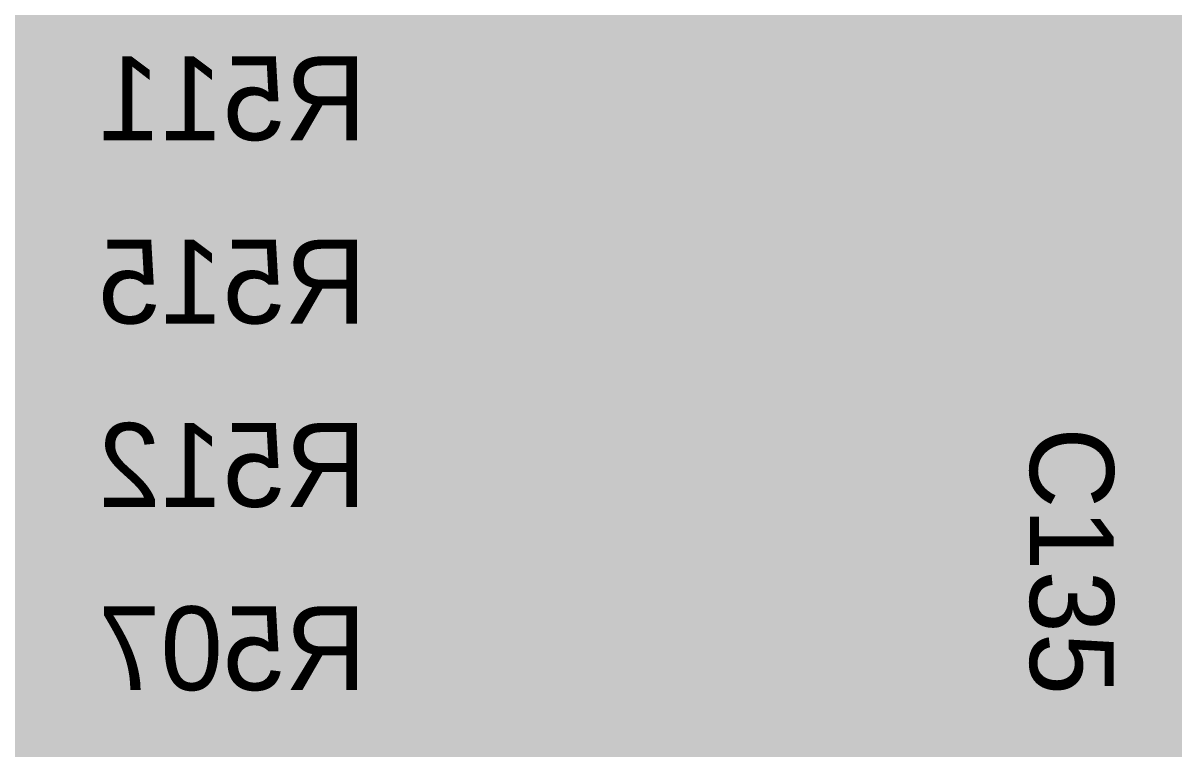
# Model space of a CAD drawing. Extents: x -28 to 199, y -61 to 255.
# Drawn here: x 79.37 to 90.36, y 154.28 to 161.21 of the extents above; entities that cross this region are included whole.
import ezdxf
from ezdxf.enums import TextEntityAlignment as Align

# ---------------------------------------------------------------- set-up
doc = ezdxf.new("R2010")
doc.units = 0
doc.header["$MEASUREMENT"] = 0
for name, color, linetype in [('ASSEMBLY_PART_NUMBERS_BTM', 191, 'CONTINUOUS'), ('ASSEMBLY_PART_NUMBERS_TOP', 102, 'CONTINUOUS'), ('DRILL_DRAWING', 21, 'CONTINUOUS'), ('GENERATED_SILKSCREEN_BTM', 255, 'CONTINUOUS'), ('GENERATED_SILKSCREEN_TOP', 140, 'CONTINUOUS'), ('PLANE_DATA_LAYER_TOP', 150, 'CONTINUOUS'), ('PLANE_SHAPES_LAYER_2', 230, 'CONTINUOUS'), ('PLANE_SHAPES_LAYER_3', 81, 'CONTINUOUS'), ('PLANE_SHAPES_LAYER_TOP', 150, 'CONTINUOUS'), ('SILKSCREEN_REF_DES_BTM', 211, 'CONTINUOUS'), ('SILKSCREEN_REF_DES_TOP', 150, 'CONTINUOUS'), ('TRACES_LAYER_BOTTOM', 10, 'CONTINUOUS'), ('TRACES_LAYER_TOP', 150, 'CONTINUOUS')]:
    doc.layers.add(name, color=color, linetype=linetype)
doc.styles.add('VERIBEST_GERBER_0', font='txt')

msp = doc.modelspace()

# ---------------------------------------------------------------- hatches: boundary and pattern name
at = {"layer": 'PLANE_DATA_LAYER_TOP'}
h = msp.add_hatch(color=256, dxfattribs=at)
h.paths.add_polyline_path([(124.75, 168.14671, -0.56568969), (124.63804, 168.07942, 0.12272099), (124.40342, 168.13789), (120.3541, 168.13789, -0.89266867), (120.33698, 168.28834, 8.78869097), (119.66302, 168.28834, -0.89266867), (119.6459, 168.13789), (115.6041, 168.13789, -0.89266867), (115.58698, 168.28834, 8.78869097), (114.91302, 168.28834, -0.89266867), (114.8959, 168.13789), (111.03552, 168.13789, 0.19891222), (110.68196, 167.99144), (103.46284, 160.77232, -0.19891337), (103.40896, 160.75), (101.90854, 160.75, -0.19891478), (101.85466, 160.77232), (101.26942, 161.35755, 0.19891222), (100.91587, 161.504), (100.08413, 161.504, 0.19891222), (99.73058, 161.35755), (99.14534, 160.77232, -0.19891478), (99.09146, 160.75), (94.95, 160.75, 0.19891222), (94.59645, 160.60355), (94.51521, 160.52232, -0.19891337), (94.46133, 160.5), (86.50001, 160.5, 0.41421356), (86.5, 160.49999), (86.5, 154.09124, -0.19890996), (86.47768, 154.03736), (84.43346, 151.99314, -0.19891337), (84.37958, 151.97083), (78.48573, 151.97083, 0.19891222), (78.13218, 151.82438), (71.08012, 144.77232, -0.19891337), (71.02624, 144.75), (54.67617, 144.75, -0.7996942), (54.64348, 144.89503, 0.28956578), (55.5, 146.25, 1), (52.5, 146.25, 0.28956578), (53.35652, 144.89503, -0.7996942), (53.32383, 144.75), (48.67617, 144.75, -0.7996942), (48.64348, 144.89503, 0.28956578), (49.5, 146.25, 1), (46.5, 146.25, 0.28956578), (47.35652, 144.89503, -0.7996942), (47.32383, 144.75), (44.8262, 144.75, -0.41421356), (44.75, 144.8262), (44.75, 147.9238, -0.41421356), (44.8262, 148), (53.74999, 148, 0.41421356), (53.75, 148.00001), (53.75, 149.9238, -0.41421356), (53.8262, 150), (61.18793, 150, -0.41421356), (61.26413, 149.9238), (61.26413, 149.9238, -0.04056723), (61.26313, 149.91149, 1.17694775), (63.23687, 149.91149, -0.04056723), (63.23587, 149.9238), (63.23587, 149.9238, -0.41421356), (63.31207, 150), (72.99999, 150, 0.41421356), (73, 150.00001), (73, 154.15028, -0.19890996), (73.02232, 154.20416), (75.85595, 157.0378, 0.19891222), (76.0024, 157.39135), (76.0024, 161.4122, -0.19890996), (76.02472, 161.46608), (76.33121, 161.77257, -0.52288162), (76.45438, 161.75039, 0.50646569), (77.40168, 161.55429, -0.73545449), (77.52684, 161.48015, 0.05812225), (77.5, 161.25), (77.5, 161.25, 0.08891433), (77.56226, 160.90267, -0.08891291), (77.567, 160.8762, -0.41421356), (77.4908, 160.8), (77.35389, 160.8, -0.13857401), (77.31401, 160.81127, 1.7877343), (77.31401, 159.78873, -0.13857401), (77.35389, 159.8), (77.84059, 159.8, -0.10953395), (77.87279, 159.79286, 0.10953284), (78.08413, 159.746), (79.76663, 159.746, 0.19891222), (80.12019, 159.89245), (90.80542, 170.57768, -0.19891337), (90.8593, 170.6), (95.04611, 170.6, -0.13857401), (95.08599, 170.58873, 0.73304928), (95.95059, 171.33844, -0.10252422), (95.94431, 171.36872), (95.94431, 171.36872, -0.41421356), (96.02051, 171.44492), (122.4494, 171.44492, -0.19891337), (122.50329, 171.4226), (124.72768, 169.19821, -0.19890996), (124.75, 169.14432)], flags=0)
h.paths.add_polyline_path([(77.59973, 156.31467, 0.79681459), (79.5, 156.75), (79.5, 156.75, 0.8244223), (77.57274, 157.12441, -0.55406134), (77.4455, 157.1019, 2.73665367), (77.47128, 156.32865, -0.55406502)], flags=0)
h.paths.add_polyline_path([(105.16445, 164.71788, 0.41421356), (105.41445, 164.96788), (105.41445, 168.37221, 0.41421356), (105.16445, 168.62221), (91.03867, 168.62221, 0.41421356), (90.78867, 168.37221), (90.78867, 164.96788, 0.41421356), (91.03867, 164.71788)], flags=0)
at = {"layer": 'PLANE_SHAPES_LAYER_2'}
h = msp.add_hatch(color=256, dxfattribs=at)
h.paths.add_polyline_path([(169.5, 129.25), (149.5, 129.25), (142.25, 122), (142.25, 90.5), (147.5, 90.5), (147.5, 80), (154, 80), (154, 69.25), (131.75, 69.25), (131.75, 73.25), (121.25, 73.25), (121.25, 81), (110.5, 81), (110.5, 125.75), (106.5, 125.75), (106.5, 128.75), (93.5, 128.75), (93.5, 120.25), (91.75, 120.25), (91.75, 121.5), (80, 121.5), (80, 118.25), (73.25, 118.25), (73.25, 124.5), (67.5, 124.5), (67.5, 128), (57.75, 128), (57.75, 120.25), (55.25, 120.25), (55.25, 121.5), (47.5, 121.5), (47.5, 119), (35, 119), (35, 134.75), (32.75, 134.75), (32.75, 159.75), (29.25, 159.75), (29.25, 175.25), (22.5, 175.25), (22.5, 195.25), (17.25, 195.25), (17.25, 198), (22.5, 198), (22.5, 216.5), (40.25, 216.5), (40.25, 235.5), (54.5, 235.5), (54.5, 254), (87.25, 254), (87.25, 236.25), (86.25, 236.25), (86.25, 228.75), (81, 228.75), (81, 218.75), (95.25, 218.75), (95.25, 194.5), (87, 194.5), (87, 172), (131.1, 172), (131.1, 208.75), (115.5, 208.75), (115.5, 213.75), (106.75, 213.75), (106.75, 218.75), (110.25, 222.25), (110.25, 226.25), (142.5, 226.25), (142.5, 221.5), (160.5, 221.5), (160.5, 240.75), (169.5, 240.75)])
h.paths.add_polyline_path([(35.5, 149.5), (41.75, 149.5), (41.75, 152), (39.25, 152), (39.25, 154), (37.75, 154), (37.75, 152), (35.5, 152)], flags=16)
h.paths.add_polyline_path([(37.5, 125.75), (37.5, 128.75), (42.75, 128.75), (42.75, 125.75)], flags=16)
h.paths.add_polyline_path([(52, 127.75), (52, 130.75), (54.25, 130.75), (54.25, 127.75)], flags=16)
h.paths.add_polyline_path([(50.75, 219.5), (50.75, 226.5), (71.75, 226.5), (71.75, 219.5)], flags=16)
h.paths.add_polyline_path([(66.5, 150.75), (66.5, 177.5), (72.25, 177.5), (72.25, 150.75)], flags=16)
h.paths.add_polyline_path([(47.25, 185.25), (73, 185.25), (73, 188.25), (70.25, 188.25), (70.25, 191), (47.25, 191)], flags=16)
h.paths.add_polyline_path([(84.5, 208), (84.5, 212.75), (85, 212.75), (85, 208)], flags=16)
h.paths.add_polyline_path([(61.5, 137.25), (87.75, 137.25), (87.75, 140.5), (84.75, 140.5), (84.75, 143), (61.5, 143)], flags=16)
h.paths.add_polyline_path([(88.75, 127), (88.75, 130), (91, 130), (91, 127)], flags=16)
h.paths.add_polyline_path([(85.5, 130.25), (85.5, 132.5), (91, 132.5), (91, 130.25)], flags=16)
h.paths.add_polyline_path([(108.75, 142.25), (135.75, 142.25), (135.75, 145.75), (132.25, 145.75), (132.25, 149), (108.75, 149)], flags=16)
h.paths.add_polyline_path([(114.25, 126.75), (140.75, 126.75), (140.75, 129.75), (137.25, 129.75), (137.25, 133), (114.25, 133)], flags=16)
h.paths.add_polyline_path([(155.25, 180.25), (166.25, 180.25), (166.25, 186.25), (152.25, 186.25), (152.25, 183), (155.25, 183)], flags=16)
at = {"layer": 'PLANE_SHAPES_LAYER_3'}
h = msp.add_hatch(color=256, dxfattribs=at)
h.paths.add_polyline_path([(169.5, 129.25), (149.5, 129.25), (142.25, 122), (142.25, 90.5), (147.5, 90.5), (147.5, 80), (154, 80), (154, 69.25), (131.75, 69.25), (131.75, 73.25), (121.25, 73.25), (121.25, 81), (110.5, 81), (110.5, 125.75), (106.5, 125.75), (106.5, 128.75), (93.5, 128.75), (93.5, 120.25), (91.75, 120.25), (91.75, 121.5), (80, 121.5), (80, 118.25), (73.25, 118.25), (73.25, 124.5), (67.5, 124.5), (67.5, 127.75), (58.25, 127.75), (58.25, 130.25), (88.75, 130.25), (88.75, 127), (91, 127), (91, 132.5), (55, 132.5), (55, 131.25), (52, 131.25), (52, 127.75), (55, 127.75), (55, 127.25), (57.75, 127.25), (57.75, 120.25), (55.25, 120.25), (55.25, 121.5), (47.5, 121.5), (47.5, 119), (35, 119), (35, 134.75), (32.75, 134.75), (32.75, 159.75), (29.25, 159.75), (29.25, 175.25), (22.5, 175.25), (22.5, 195.25), (17.25, 195.25), (17.25, 198), (22.5, 198), (22.5, 216.5), (40.25, 216.5), (40.25, 235.5), (54.5, 235.5), (54.5, 254), (87.25, 254), (87.25, 236.25), (86.25, 236.25), (86.25, 228.75), (81, 228.75), (81, 218.75), (95.25, 218.75), (95.25, 194.5), (87, 194.5), (87, 172), (131.1, 172), (131.1, 208.75), (115.5, 208.75), (115.5, 213.75), (106.75, 213.75), (106.75, 218.75), (110.25, 222.25), (110.25, 226.25), (142.5, 226.25), (142.5, 221.5), (160.5, 221.5), (160.5, 240.75), (169.5, 240.75)])
h.paths.add_polyline_path([(35.5, 149.5), (41.75, 149.5), (41.75, 152), (39.25, 152), (39.25, 154), (37.75, 154), (37.75, 152), (35.5, 152)], flags=16)
h.paths.add_polyline_path([(37.5, 125.75), (37.5, 128.75), (42.75, 128.75), (42.75, 125.75)], flags=16)
h.paths.add_polyline_path([(50.75, 219.5), (50.75, 226.5), (71.75, 226.5), (71.75, 219.5)], flags=16)
h.paths.add_polyline_path([(66.5, 150.75), (66.5, 177.5), (72.25, 177.5), (72.25, 150.75)], flags=16)
h.paths.add_polyline_path([(47.25, 185.25), (73, 185.25), (73, 188.25), (70.25, 188.25), (70.25, 191), (47.25, 191)], flags=16)
h.paths.add_polyline_path([(84.5, 208), (84.5, 212.75), (85, 212.75), (85, 208)], flags=16)
h.paths.add_polyline_path([(61.5, 137.25), (87.75, 137.25), (87.75, 140.5), (84.75, 140.5), (84.75, 143), (61.5, 143)], flags=16)
h.paths.add_polyline_path([(108.75, 142.25), (135.75, 142.25), (135.75, 145.75), (132.25, 145.75), (132.25, 149), (108.75, 149)], flags=16)
h.paths.add_polyline_path([(114.25, 126.75), (140.75, 126.75), (140.75, 129.75), (137.25, 129.75), (137.25, 133), (114.25, 133)], flags=16)
h.paths.add_polyline_path([(155.25, 180.25), (166.25, 180.25), (166.25, 186.25), (152.25, 186.25), (152.25, 183), (155.25, 183)], flags=16)

# ---------------------------------------------------------------- linework, layer by layer
at = {"layer": 'GENERATED_SILKSCREEN_BTM', "const_width": 0.15}
for points in [[(80.1868, 160.1092), (80.1932, 160.1076), (80.1972, 160.1044), (80.1988, 160.0988), (80.1996, 160.0924), (80.1988, 160.0868), (80.1972, 160.0812), (80.1932, 160.0772), (80.1868, 160.0764), (79.8748, 160.0764), (79.8692, 160.0772), (79.8644, 160.0812), (79.862, 160.0868), (79.8612, 160.0924), (79.862, 160.0988), (79.8644, 160.1044), (79.8692, 160.1076), (79.8748, 160.1092), (80.0156, 160.1092), (80.0156, 160.8604), (80.0164, 160.866), (80.0188, 160.87), (80.0228, 160.8724), (80.0284, 160.8732), (80.0324, 160.874), (80.0364, 160.874), (80.0396, 160.8724), (80.0428, 160.8692), (80.1988, 160.65), (80.2004, 160.6468), (80.2012, 160.6444), (80.2012, 160.6388), (80.1988, 160.634), (80.1948, 160.63), (80.19, 160.6268), (80.1844, 160.6252), (80.1812, 160.6252), (80.1788, 160.626), (80.1748, 160.6308), (80.0468, 160.81), (80.0468, 160.1092), (80.1868, 160.1092)], [(80.9148, 160.1092), (80.9212, 160.1076), (80.9252, 160.1044), (80.9268, 160.0988), (80.9276, 160.0924), (80.9268, 160.0868), (80.9252, 160.0812), (80.9212, 160.0772), (80.9148, 160.0764), (80.6028, 160.0764), (80.5972, 160.0772), (80.5924, 160.0812), (80.59, 160.0868), (80.5892, 160.0924), (80.59, 160.0988), (80.5924, 160.1044), (80.5972, 160.1076), (80.6028, 160.1092), (80.7436, 160.1092), (80.7436, 160.8604), (80.7444, 160.866), (80.7468, 160.87), (80.7508, 160.8724), (80.7564, 160.8732), (80.7604, 160.874), (80.7644, 160.874), (80.7676, 160.8724), (80.7708, 160.8692), (80.9268, 160.65), (80.9284, 160.6468), (80.9292, 160.6444), (80.9292, 160.6388), (80.9268, 160.634), (80.9228, 160.63), (80.918, 160.6268), (80.9124, 160.6252), (80.9092, 160.6252), (80.9068, 160.626), (80.9028, 160.6308), (80.7748, 160.81), (80.7748, 160.1092), (80.9148, 160.1092)], [(81.6356, 160.6012), (81.6388, 160.6004), (81.6412, 160.5996), (81.6444, 160.598), (81.7532, 160.51), (81.7532, 160.8436), (81.2308, 160.8436), (81.2252, 160.8452), (81.2204, 160.8484), (81.218, 160.854), (81.2172, 160.8596), (81.218, 160.866), (81.2204, 160.8708), (81.2252, 160.8748), (81.2308, 160.8764), (81.7708, 160.8764), (81.7764, 160.8748), (81.7812, 160.8708), (81.7852, 160.866), (81.7868, 160.8604), (81.7868, 160.4756), (81.786, 160.47), (81.7836, 160.466), (81.7804, 160.4636), (81.7748, 160.462), (81.7716, 160.4604), (81.7676, 160.4596), (81.7636, 160.4604), (81.7604, 160.4628), (81.63, 160.5692), (81.3716, 160.5692), (81.2468, 160.4676), (81.2468, 160.21), (81.3716, 160.11), (81.63, 160.11), (81.7604, 160.2156), (81.766, 160.218), (81.7708, 160.218), (81.7764, 160.2148), (81.7804, 160.2108), (81.7836, 160.2052), (81.7852, 160.1996), (81.7844, 160.1964), (81.7836, 160.194), (81.782, 160.1916), (81.7796, 160.19), (81.6444, 160.0796), (81.642, 160.078), (81.6388, 160.078), (81.6356, 160.0764), (81.366, 160.0764), (81.3644, 160.0764), (81.3628, 160.0772), (81.362, 160.0772), (81.3604, 160.078), (81.3588, 160.078), (81.3556, 160.0796), (81.2204, 160.19), (81.218, 160.1924), (81.2172, 160.194), (81.2156, 160.1988), (81.2148, 160.202), (81.2148, 160.4756), (81.2156, 160.4788), (81.2172, 160.4836), (81.2172, 160.4852), (81.2188, 160.486), (81.2196, 160.4876), (81.2204, 160.4892), (81.3556, 160.598), (81.3596, 160.5996), (81.3628, 160.6004), (81.366, 160.6012), (81.6356, 160.6012)], [(81.9756, 160.5724), (81.9732, 160.574), (81.9724, 160.578), (81.9708, 160.582), (81.97, 160.586), (81.97, 160.7508), (81.9708, 160.7548), (81.9724, 160.7572), (81.9724, 160.7596), (81.9732, 160.7604), (81.9748, 160.7612), (81.9756, 160.7628), (82.1116, 160.8732), (82.1156, 160.8748), (82.1188, 160.8756), (82.122, 160.8764), (82.5252, 160.8764), (82.5324, 160.8748), (82.5372, 160.8708), (82.5412, 160.866), (82.5428, 160.8604), (82.5428, 160.0924), (82.5412, 160.086), (82.5372, 160.082), (82.5324, 160.0796), (82.5268, 160.0788), (82.5204, 160.0796), (82.5148, 160.082), (82.5108, 160.086), (82.5092, 160.0924), (82.5092, 160.4604), (82.1332, 160.4604), (82.002, 160.0876), (81.9988, 160.082), (81.9932, 160.0788), (81.9876, 160.078), (81.982, 160.0796), (81.9772, 160.082), (81.9732, 160.086), (81.9716, 160.0916), (81.9724, 160.098), (82.1036, 160.4708), (81.9756, 160.5724)], [(82.5092, 160.8436), (82.1268, 160.8436), (82.002, 160.7428), (82.002, 160.594), (82.1268, 160.4924), (82.5092, 160.4924), (82.5092, 160.8436)], [(80.9152, 158.3592), (80.9216, 158.3576), (80.9256, 158.3544), (80.9272, 158.3488), (80.928, 158.3424), (80.9272, 158.3368), (80.9256, 158.3312), (80.9216, 158.3272), (80.9152, 158.3264), (80.6032, 158.3264), (80.5976, 158.3272), (80.5928, 158.3312), (80.5904, 158.3368), (80.5896, 158.3424), (80.5904, 158.3488), (80.5928, 158.3544), (80.5976, 158.3576), (80.6032, 158.3592), (80.744, 158.3592), (80.744, 159.1104), (80.7448, 159.116), (80.7472, 159.12), (80.7512, 159.1224), (80.7568, 159.1232), (80.7608, 159.124), (80.7648, 159.124), (80.768, 159.1224), (80.7712, 159.1192), (80.9272, 158.9), (80.9288, 158.8968), (80.9296, 158.8944), (80.9296, 158.8888), (80.9272, 158.884), (80.9232, 158.88), (80.9184, 158.8768), (80.9128, 158.8752), (80.9096, 158.8752), (80.9072, 158.876), (80.9032, 158.8808), (80.7752, 159.06), (80.7752, 158.3592), (80.9152, 158.3592)], [(80.152, 158.8512), (80.1552, 158.8504), (80.1576, 158.8496), (80.1608, 158.848), (80.2696, 158.76), (80.2696, 159.0936), (79.7472, 159.0936), (79.7416, 159.0952), (79.7368, 159.0984), (79.7344, 159.104), (79.7336, 159.1096), (79.7344, 159.116), (79.7368, 159.1208), (79.7416, 159.1248), (79.7472, 159.1264), (80.2872, 159.1264), (80.2928, 159.1248), (80.2976, 159.1208), (80.3016, 159.116), (80.3032, 159.1104), (80.3032, 158.7256), (80.3024, 158.72), (80.3, 158.716), (80.2968, 158.7136), (80.2912, 158.712), (80.288, 158.7104), (80.284, 158.7096), (80.28, 158.7104), (80.2768, 158.7128), (80.1464, 158.8192), (79.888, 158.8192), (79.7632, 158.7176), (79.7632, 158.46), (79.888, 158.36), (80.1464, 158.36), (80.2768, 158.4656), (80.2824, 158.468), (80.2872, 158.468), (80.2928, 158.4648), (80.2968, 158.4608), (80.3, 158.4552), (80.3016, 158.4496), (80.3008, 158.4464), (80.3, 158.444), (80.2984, 158.4416), (80.296, 158.44), (80.1608, 158.3296), (80.1584, 158.328), (80.1552, 158.328), (80.152, 158.3264), (79.8824, 158.3264), (79.8808, 158.3264), (79.8792, 158.3272), (79.8784, 158.3272), (79.8768, 158.328), (79.8752, 158.328), (79.872, 158.3296), (79.7368, 158.44), (79.7344, 158.4424), (79.7336, 158.444), (79.732, 158.4488), (79.7312, 158.452), (79.7312, 158.7256), (79.732, 158.7288), (79.7336, 158.7336), (79.7336, 158.7352), (79.7352, 158.736), (79.736, 158.7376), (79.7368, 158.7392), (79.872, 158.848), (79.876, 158.8496), (79.8792, 158.8504), (79.8824, 158.8512), (80.152, 158.8512)], [(81.636, 158.8512), (81.6392, 158.8504), (81.6416, 158.8496), (81.6448, 158.848), (81.7536, 158.76), (81.7536, 159.0936), (81.2312, 159.0936), (81.2256, 159.0952), (81.2208, 159.0984), (81.2184, 159.104), (81.2176, 159.1096), (81.2184, 159.116), (81.2208, 159.1208), (81.2256, 159.1248), (81.2312, 159.1264), (81.7712, 159.1264), (81.7768, 159.1248), (81.7816, 159.1208), (81.7856, 159.116), (81.7872, 159.1104), (81.7872, 158.7256), (81.7864, 158.72), (81.784, 158.716), (81.7808, 158.7136), (81.7752, 158.712), (81.772, 158.7104), (81.768, 158.7096), (81.764, 158.7104), (81.7608, 158.7128), (81.6304, 158.8192), (81.372, 158.8192), (81.2472, 158.7176), (81.2472, 158.46), (81.372, 158.36), (81.6304, 158.36), (81.7608, 158.4656), (81.7664, 158.468), (81.7712, 158.468), (81.7768, 158.4648), (81.7808, 158.4608), (81.784, 158.4552), (81.7856, 158.4496), (81.7848, 158.4464), (81.784, 158.444), (81.7824, 158.4416), (81.78, 158.44), (81.6448, 158.3296), (81.6424, 158.328), (81.6392, 158.328), (81.636, 158.3264), (81.3664, 158.3264), (81.3648, 158.3264), (81.3632, 158.3272), (81.3624, 158.3272), (81.3608, 158.328), (81.3592, 158.328), (81.356, 158.3296), (81.2208, 158.44), (81.2184, 158.4424), (81.2176, 158.444), (81.216, 158.4488), (81.2152, 158.452), (81.2152, 158.7256), (81.216, 158.7288), (81.2176, 158.7336), (81.2176, 158.7352), (81.2192, 158.736), (81.22, 158.7376), (81.2208, 158.7392), (81.356, 158.848), (81.36, 158.8496), (81.3632, 158.8504), (81.3664, 158.8512), (81.636, 158.8512)], [(81.976, 158.8224), (81.9736, 158.824), (81.9728, 158.828), (81.9712, 158.832), (81.9704, 158.836), (81.9704, 159.0008), (81.9712, 159.0048), (81.9728, 159.0072), (81.9728, 159.0096), (81.9736, 159.0104), (81.9752, 159.0112), (81.976, 159.0128), (82.112, 159.1232), (82.116, 159.1248), (82.1192, 159.1256), (82.1224, 159.1264), (82.5256, 159.1264), (82.5328, 159.1248), (82.5376, 159.1208), (82.5416, 159.116), (82.5432, 159.1104), (82.5432, 158.3424), (82.5416, 158.336), (82.5376, 158.332), (82.5328, 158.3296), (82.5272, 158.3288), (82.5208, 158.3296), (82.5152, 158.332), (82.5112, 158.336), (82.5096, 158.3424), (82.5096, 158.7104), (82.1336, 158.7104), (82.0024, 158.3376), (81.9992, 158.332), (81.9936, 158.3288), (81.988, 158.328), (81.9824, 158.3296), (81.9776, 158.332), (81.9736, 158.336), (81.972, 158.3416), (81.9728, 158.348), (82.104, 158.7208), (81.976, 158.8224)], [(82.5096, 159.0936), (82.1272, 159.0936), (82.0024, 158.9928), (82.0024, 158.844), (82.1272, 158.7424), (82.5096, 158.7424), (82.5096, 159.0936)], [(80.9152, 156.6092), (80.9216, 156.6076), (80.9256, 156.6044), (80.9272, 156.5988), (80.928, 156.5924), (80.9272, 156.5868), (80.9256, 156.5812), (80.9216, 156.5772), (80.9152, 156.5764), (80.6032, 156.5764), (80.5976, 156.5772), (80.5928, 156.5812), (80.5904, 156.5868), (80.5896, 156.5924), (80.5904, 156.5988), (80.5928, 156.6044), (80.5976, 156.6076), (80.6032, 156.6092), (80.744, 156.6092), (80.744, 157.3604), (80.7448, 157.366), (80.7472, 157.37), (80.7512, 157.3724), (80.7568, 157.3732), (80.7608, 157.374), (80.7648, 157.374), (80.768, 157.3724), (80.7712, 157.3692), (80.9272, 157.15), (80.9288, 157.1468), (80.9296, 157.1444), (80.9296, 157.1388), (80.9272, 157.134), (80.9232, 157.13), (80.9184, 157.1268), (80.9128, 157.1252), (80.9096, 157.1252), (80.9072, 157.126), (80.9032, 157.1308), (80.7752, 157.31), (80.7752, 156.6092), (80.9152, 156.6092)], [(79.8712, 157.3732), (79.7368, 157.2636), (79.7344, 157.2596), (79.7336, 157.2564), (79.732, 157.254), (79.7312, 157.2508), (79.7312, 157.1412), (79.732, 157.138), (79.7336, 157.1332), (79.7344, 157.1292), (79.7368, 157.1276), (80.2696, 156.6948), (80.2696, 156.6092), (79.7472, 156.6092), (79.7416, 156.6076), (79.7368, 156.6044), (79.7344, 156.5988), (79.7336, 156.5924), (79.7344, 156.5868), (79.7368, 156.5812), (79.7416, 156.578), (79.7472, 156.5764), (80.2864, 156.5764), (80.2928, 156.578), (80.2968, 156.582), (80.3008, 156.586), (80.3024, 156.5924), (80.3024, 156.702), (80.3016, 156.7044), (80.3, 156.71), (80.2984, 156.7124), (80.2976, 156.714), (80.2952, 156.7156), (79.7632, 157.1492), (79.7632, 157.2428), (79.888, 157.3436), (80.1464, 157.3436), (80.2768, 157.2372), (80.2824, 157.2356), (80.288, 157.2364), (80.2928, 157.2388), (80.2968, 157.2436), (80.2992, 157.2484), (80.3, 157.254), (80.2992, 157.2596), (80.2976, 157.262), (80.2952, 157.2636), (80.1608, 157.3732), (80.1576, 157.374), (80.156, 157.3748), (80.1544, 157.3756), (80.1512, 157.3764), (79.8816, 157.3764), (79.8784, 157.3756), (79.8768, 157.3748), (79.8744, 157.374), (79.8712, 157.3732)], [(81.636, 157.1012), (81.6392, 157.1004), (81.6416, 157.0996), (81.6448, 157.098), (81.7536, 157.01), (81.7536, 157.3436), (81.2312, 157.3436), (81.2256, 157.3452), (81.2208, 157.3484), (81.2184, 157.354), (81.2176, 157.3596), (81.2184, 157.366), (81.2208, 157.3708), (81.2256, 157.3748), (81.2312, 157.3764), (81.7712, 157.3764), (81.7768, 157.3748), (81.7816, 157.3708), (81.7856, 157.366), (81.7872, 157.3604), (81.7872, 156.9756), (81.7864, 156.97), (81.784, 156.966), (81.7808, 156.9636), (81.7752, 156.962), (81.772, 156.9604), (81.768, 156.9596), (81.764, 156.9604), (81.7608, 156.9628), (81.6304, 157.0692), (81.372, 157.0692), (81.2472, 156.9676), (81.2472, 156.71), (81.372, 156.61), (81.6304, 156.61), (81.7608, 156.7156), (81.7664, 156.718), (81.7712, 156.718), (81.7768, 156.7148), (81.7808, 156.7108), (81.784, 156.7052), (81.7856, 156.6996), (81.7848, 156.6964), (81.784, 156.694), (81.7824, 156.6916), (81.78, 156.69), (81.6448, 156.5796), (81.6424, 156.578), (81.6392, 156.578), (81.636, 156.5764), (81.3664, 156.5764), (81.3648, 156.5764), (81.3632, 156.5772), (81.3624, 156.5772), (81.3608, 156.578), (81.3592, 156.578), (81.356, 156.5796), (81.2208, 156.69), (81.2184, 156.6924), (81.2176, 156.694), (81.216, 156.6988), (81.2152, 156.702), (81.2152, 156.9756), (81.216, 156.9788), (81.2176, 156.9836), (81.2176, 156.9852), (81.2192, 156.986), (81.22, 156.9876), (81.2208, 156.9892), (81.356, 157.098), (81.36, 157.0996), (81.3632, 157.1004), (81.3664, 157.1012), (81.636, 157.1012)], [(81.976, 157.0724), (81.9736, 157.074), (81.9728, 157.078), (81.9712, 157.082), (81.9704, 157.086), (81.9704, 157.2508), (81.9712, 157.2548), (81.9728, 157.2572), (81.9728, 157.2596), (81.9736, 157.2604), (81.9752, 157.2612), (81.976, 157.2628), (82.112, 157.3732), (82.116, 157.3748), (82.1192, 157.3756), (82.1224, 157.3764), (82.5256, 157.3764), (82.5328, 157.3748), (82.5376, 157.3708), (82.5416, 157.366), (82.5432, 157.3604), (82.5432, 156.5924), (82.5416, 156.586), (82.5376, 156.582), (82.5328, 156.5796), (82.5272, 156.5788), (82.5208, 156.5796), (82.5152, 156.582), (82.5112, 156.586), (82.5096, 156.5924), (82.5096, 156.9604), (82.1336, 156.9604), (82.0024, 156.5876), (81.9992, 156.582), (81.9936, 156.5788), (81.988, 156.578), (81.9824, 156.5796), (81.9776, 156.582), (81.9736, 156.586), (81.972, 156.5916), (81.9728, 156.598), (82.104, 156.9708), (81.976, 157.0724)], [(82.5096, 157.3436), (82.1272, 157.3436), (82.0024, 157.2428), (82.0024, 157.094), (82.1272, 156.9924), (82.5096, 156.9924), (82.5096, 157.3436)], [(80.1636, 154.8504), (80.1652, 154.8448), (80.1644, 154.8392), (80.1612, 154.8344), (80.1564, 154.8312), (80.1508, 154.8296), (80.1452, 154.8288), (80.1404, 154.8304), (80.1364, 154.8352), (79.7052, 155.6024), (79.7036, 155.6064), (79.7036, 155.6096), (79.7036, 155.6128), (79.7052, 155.616), (79.7076, 155.6208), (79.7108, 155.624), (79.7148, 155.6256), (79.7188, 155.6264), (80.2588, 155.6264), (80.2644, 155.6248), (80.2692, 155.6208), (80.2716, 155.616), (80.2724, 155.6096), (80.2716, 155.604), (80.2692, 155.5984), (80.2644, 155.5944), (80.2588, 155.5936), (79.746, 155.5936), (80.1636, 154.8504)], [(81.0228, 155.5136), (80.8884, 155.6232), (80.8852, 155.624), (80.8836, 155.6248), (80.882, 155.6256), (80.8788, 155.6264), (80.6092, 155.6264), (80.606, 155.6256), (80.6044, 155.6248), (80.602, 155.624), (80.5988, 155.6232), (80.4644, 155.5136), (80.462, 155.5096), (80.4612, 155.5064), (80.4596, 155.504), (80.4588, 155.5008), (80.4588, 154.952), (80.4596, 154.9496), (80.4612, 154.944), (80.462, 154.9424), (80.4644, 154.9392), (80.5988, 154.8296), (80.602, 154.8288), (80.6044, 154.828), (80.6052, 154.8272), (80.6068, 154.8264), (80.6092, 154.8264), (80.8788, 154.8264), (80.882, 154.8272), (80.8852, 154.828), (80.8884, 154.8296), (81.0228, 154.9392), (81.0252, 154.9408), (81.026, 154.9416), (81.0276, 154.944), (81.0292, 154.9496), (81.03, 154.952), (81.03, 155.5008), (81.0292, 155.504), (81.0276, 155.5064), (81.0268, 155.5096), (81.0228, 155.5136)], [(80.9244, 154.8992), (80.874, 154.8592), (80.6156, 154.8592), (80.4908, 154.96), (80.4908, 155.4928), (80.538, 155.5304), (80.9244, 154.8992)], [(80.9972, 155.4928), (80.9972, 154.96), (80.95, 154.92), (80.5628, 155.5512), (80.6156, 155.5936), (80.874, 155.5936), (80.9972, 155.4928)], [(81.6356, 155.3512), (81.6388, 155.3504), (81.6412, 155.3496), (81.6444, 155.348), (81.7532, 155.26), (81.7532, 155.5936), (81.2308, 155.5936), (81.2252, 155.5952), (81.2204, 155.5984), (81.218, 155.604), (81.2172, 155.6096), (81.218, 155.616), (81.2204, 155.6208), (81.2252, 155.6248), (81.2308, 155.6264), (81.7708, 155.6264), (81.7764, 155.6248), (81.7812, 155.6208), (81.7852, 155.616), (81.7868, 155.6104), (81.7868, 155.2256), (81.786, 155.22), (81.7836, 155.216), (81.7804, 155.2136), (81.7748, 155.212), (81.7716, 155.2104), (81.7676, 155.2096), (81.7636, 155.2104), (81.7604, 155.2128), (81.63, 155.3192), (81.3716, 155.3192), (81.2468, 155.2176), (81.2468, 154.96), (81.3716, 154.86), (81.63, 154.86), (81.7604, 154.9656), (81.766, 154.968), (81.7708, 154.968), (81.7764, 154.9648), (81.7804, 154.9608), (81.7836, 154.9552), (81.7852, 154.9496), (81.7844, 154.9464), (81.7836, 154.944), (81.782, 154.9416), (81.7796, 154.94), (81.6444, 154.8296), (81.642, 154.828), (81.6388, 154.828), (81.6356, 154.8264), (81.366, 154.8264), (81.3644, 154.8264), (81.3628, 154.8272), (81.362, 154.8272), (81.3604, 154.828), (81.3588, 154.828), (81.3556, 154.8296), (81.2204, 154.94), (81.218, 154.9424), (81.2172, 154.944), (81.2156, 154.9488), (81.2148, 154.952), (81.2148, 155.2256), (81.2156, 155.2288), (81.2172, 155.2336), (81.2172, 155.2352), (81.2188, 155.236), (81.2196, 155.2376), (81.2204, 155.2392), (81.3556, 155.348), (81.3596, 155.3496), (81.3628, 155.3504), (81.366, 155.3512), (81.6356, 155.3512)], [(81.9756, 155.3224), (81.9732, 155.324), (81.9724, 155.328), (81.9708, 155.332), (81.97, 155.336), (81.97, 155.5008), (81.9708, 155.5048), (81.9724, 155.5072), (81.9724, 155.5096), (81.9732, 155.5104), (81.9748, 155.5112), (81.9756, 155.5128), (82.1116, 155.6232), (82.1156, 155.6248), (82.1188, 155.6256), (82.122, 155.6264), (82.5252, 155.6264), (82.5324, 155.6248), (82.5372, 155.6208), (82.5412, 155.616), (82.5428, 155.6104), (82.5428, 154.8424), (82.5412, 154.836), (82.5372, 154.832), (82.5324, 154.8296), (82.5268, 154.8288), (82.5204, 154.8296), (82.5148, 154.832), (82.5108, 154.836), (82.5092, 154.8424), (82.5092, 155.2104), (82.1332, 155.2104), (82.002, 154.8376), (81.9988, 154.832), (81.9932, 154.8288), (81.9876, 154.828), (81.982, 154.8296), (81.9772, 154.832), (81.9732, 154.836), (81.9716, 154.8416), (81.9724, 154.848), (82.1036, 155.2208), (81.9756, 155.3224)], [(82.5092, 155.5936), (82.1268, 155.5936), (82.002, 155.4928), (82.002, 155.344), (82.1268, 155.2424), (82.5092, 155.2424), (82.5092, 155.5936)]]:
    msp.add_lwpolyline(points, dxfattribs=at)
at = {"layer": 'GENERATED_SILKSCREEN_TOP', "const_width": 0.15}
for points in [[(88.9964, 157.1), (89.106, 157.2344), (89.1084, 157.2384), (89.1116, 157.2392), (89.1148, 157.2408), (89.1188, 157.2416), (89.6676, 157.2416), (89.6716, 157.2408), (89.6748, 157.2392), (89.6772, 157.2376), (89.678, 157.2368), (89.6804, 157.2344), (89.79, 157.1), (89.7908, 157.0976), (89.7916, 157.0952), (89.7924, 157.0944), (89.7932, 157.0912), (89.7932, 156.8216), (89.7924, 156.8176), (89.7916, 156.816), (89.7908, 156.8136), (89.79, 156.8112), (89.6804, 156.676), (89.6764, 156.6728), (89.67, 156.6712), (89.666, 156.672), (89.662, 156.6736), (89.658, 156.676), (89.6548, 156.68), (89.6524, 156.684), (89.6516, 156.688), (89.6516, 156.692), (89.654, 156.6952), (89.7604, 156.8272), (89.7604, 157.0856), (89.6596, 157.2088), (89.1268, 157.2088), (89.026, 157.0856), (89.026, 156.8272), (89.1324, 156.6952), (89.1348, 156.692), (89.1348, 156.688), (89.134, 156.684), (89.1316, 156.68), (89.1284, 156.676), (89.1244, 156.6736), (89.1204, 156.672), (89.1148, 156.6712), (89.11, 156.6728), (89.106, 156.676), (88.9964, 156.8112), (88.9948, 156.8144), (88.994, 156.8152), (88.994, 156.8176), (88.994, 156.8184), (88.9932, 156.8192), (88.9932, 156.8216), (88.9932, 157.0912), (88.994, 157.0944), (88.9948, 157.0976), (88.9964, 157.1)], [(89.026, 156.372), (89.0252, 156.3784), (89.0212, 156.3816), (89.0156, 156.384), (89.0092, 156.3848), (89.0036, 156.384), (88.998, 156.3816), (88.994, 156.3784), (88.9932, 156.372), (88.9932, 156.06), (88.994, 156.0544), (88.998, 156.0496), (89.0036, 156.0472), (89.0092, 156.0464), (89.0156, 156.0472), (89.0212, 156.0496), (89.0252, 156.0544), (89.026, 156.06), (89.026, 156.2008), (89.7772, 156.2008), (89.7828, 156.2016), (89.7868, 156.204), (89.7892, 156.208), (89.79, 156.2136), (89.7908, 156.2176), (89.7908, 156.2216), (89.7892, 156.2248), (89.786, 156.228), (89.5668, 156.384), (89.5612, 156.3864), (89.5564, 156.3864), (89.5508, 156.384), (89.5468, 156.38), (89.5436, 156.3752), (89.542, 156.3696), (89.5436, 156.364), (89.5476, 156.36), (89.7268, 156.232), (89.026, 156.232), (89.026, 156.372)], [(88.9964, 155.6176), (89.106, 155.7528), (89.11, 155.7568), (89.1124, 155.7576), (89.1148, 155.7576), (89.1204, 155.7568), (89.126, 155.7536), (89.1308, 155.7496), (89.1332, 155.7448), (89.134, 155.7392), (89.1324, 155.7336), (89.026, 155.6032), (89.026, 155.3448), (89.1268, 155.22), (89.2756, 155.22), (89.3772, 155.3432), (89.3772, 155.476), (89.3788, 155.4824), (89.382, 155.4864), (89.3876, 155.4888), (89.3932, 155.4896), (89.3988, 155.4888), (89.4044, 155.4864), (89.4076, 155.4824), (89.4092, 155.476), (89.4092, 155.3432), (89.5108, 155.22), (89.6596, 155.22), (89.7604, 155.3448), (89.7604, 155.6032), (89.654, 155.7336), (89.6524, 155.7392), (89.6532, 155.7448), (89.6556, 155.7496), (89.6604, 155.7536), (89.666, 155.7568), (89.6716, 155.7576), (89.674, 155.7576), (89.6764, 155.7568), (89.6804, 155.7528), (89.79, 155.6176), (89.7908, 155.6152), (89.7916, 155.6128), (89.7924, 155.612), (89.7932, 155.6088), (89.7932, 155.3392), (89.7924, 155.3352), (89.7916, 155.3336), (89.7908, 155.3312), (89.79, 155.3288), (89.6804, 155.1936), (89.6772, 155.1912), (89.6732, 155.1904), (89.6708, 155.1888), (89.6676, 155.188), (89.5028, 155.188), (89.5004, 155.1888), (89.4948, 155.1904), (89.4916, 155.1912), (89.4892, 155.1936), (89.3932, 155.3112), (89.2972, 155.1936), (89.2956, 155.1928), (89.294, 155.1912), (89.2932, 155.1904), (89.2916, 155.1904), (89.286, 155.1888), (89.2836, 155.188), (89.1188, 155.188), (89.1148, 155.1888), (89.1116, 155.1904), (89.1084, 155.1912), (89.106, 155.1936), (88.9964, 155.3288), (88.9948, 155.332), (88.994, 155.3328), (88.994, 155.3352), (88.994, 155.336), (88.9932, 155.3368), (88.9932, 155.3392), (88.9932, 155.6088), (88.994, 155.612), (88.9948, 155.6152), (88.9964, 155.6176)], [(89.518, 154.8528), (89.5172, 154.856), (89.5164, 154.8584), (89.5148, 154.8616), (89.4268, 154.9704), (89.7604, 154.9704), (89.7604, 154.448), (89.762, 154.4424), (89.7652, 154.4376), (89.7708, 154.4352), (89.7764, 154.4344), (89.7828, 154.4352), (89.7884, 154.4376), (89.7916, 154.4424), (89.7932, 154.448), (89.7932, 154.988), (89.7916, 154.9936), (89.7876, 154.9976), (89.7836, 155.0024), (89.7772, 155.004), (89.3924, 155.004), (89.3868, 155.0032), (89.3828, 155.0008), (89.3804, 154.9976), (89.3788, 154.992), (89.3772, 154.988), (89.3764, 154.9848), (89.3772, 154.9808), (89.3796, 154.9776), (89.486, 154.8472), (89.486, 154.5888), (89.3844, 154.464), (89.1268, 154.464), (89.0268, 154.5888), (89.0268, 154.8472), (89.1324, 154.9776), (89.1348, 154.9832), (89.1348, 154.988), (89.1316, 154.9928), (89.1276, 154.9976), (89.122, 155.0008), (89.1164, 155.0016), (89.1132, 155.0016), (89.1108, 155.0008), (89.1068, 154.9968), (88.9964, 154.8616), (88.9948, 154.8592), (88.9948, 154.856), (88.9932, 154.8528), (88.9932, 154.5832), (88.9932, 154.5808), (88.994, 154.58), (88.994, 154.5792), (88.9948, 154.5776), (88.9948, 154.576), (88.9964, 154.5728), (89.1068, 154.4376), (89.1092, 154.4352), (89.1108, 154.4344), (89.1156, 154.4328), (89.1188, 154.432), (89.3924, 154.432), (89.3964, 154.4328), (89.4004, 154.4344), (89.402, 154.4344), (89.4028, 154.4352), (89.4044, 154.4368), (89.406, 154.4376), (89.5148, 154.5728), (89.5164, 154.5768), (89.5172, 154.5792), (89.518, 154.5832), (89.518, 154.8528)]]:
    msp.add_lwpolyline(points, dxfattribs=at)
at = {"layer": 'PLANE_SHAPES_LAYER_TOP'}
for points in [[(73, 148), (86.5, 148), (73, 178), (86.5, 178)], [(86.5, 160.5), (109.25, 160.5), (86.5, 166.5), (109.25, 166.5)]]:
    msp.add_solid(points, dxfattribs=at)
at = {"layer": 'TRACES_LAYER_BOTTOM'}
for points, const_width in [([(75.85, 158.5), (83.24562, 158.5), (93.36584, 168.62022), (93.36584, 178.93714), (96.12941, 181.70072), (97.12941, 181.70072), (97.58413, 181.246), (98.41587, 181.246), (99.004, 181.83413), (99.004, 181.83413), (99.28706, 182.11719), (105.71294, 182.11719), (105.83413, 181.996), (106.66587, 181.996), (106.78706, 182.11719), (119.90775, 182.11719), (121.4, 183.60945), (121.4, 185.6)], 0.5), ([(75.85, 155), (81.83881, 155), (94.21184, 167.37303), (94.21184, 178.40314), (96.4047, 180.596), (97.31489, 180.596), (97.31489, 180.596), (98.68511, 180.596), (98.88964, 180.80053), (107.87247, 180.80053), (107.873, 180.8), (108.5, 180.8)], 0.5), ([(75.85, 153.25), (82.29926, 153.25), (99.5, 170.45074), (99.5, 173.96)], 0.5), ([(98.65, 157.25), (98.65, 159.27453), (97.49267, 160.43186), (92.02186, 160.43186), (82.3, 150.70999), (82.3, 149.8)], 0.35), ([(97.3, 159.1), (96.85354, 159.54646), (92.42069, 159.54646), (83.1, 150.22577), (83.1, 146)], 0.35)]:
    msp.add_lwpolyline(points, dxfattribs=dict(at, const_width=const_width))
at = {"layer": 'TRACES_LAYER_TOP', "const_width": 0.5}
for points in [[(95.4, 171.1), (90.62063, 171.1), (79.76663, 160.246), (78.08413, 160.246), (78.03013, 160.3), (77, 160.3)], [(92.4, 155.2), (92.15, 155.2), (91.62574, 154.67574), (90.90439, 154.67574), (90.38013, 155.2), (88.34743, 155.2), (84.61825, 151.47083), (78.48573, 151.47083), (70.89851, 143.8836), (51.9836, 143.8836), (50.97427, 142.87427), (50.97427, 142.82426), (50.25, 142.1)]]:
    msp.add_lwpolyline(points, dxfattribs=at)

# ---------------------------------------------------------------- texts
at = {"layer": 'ASSEMBLY_PART_NUMBERS_BTM', "style": 'VERIBEST_GERBER_0', "text_generation_flag": 2}
msp.add_text('CL10C010BB8NNNC', height=2.032, rotation=90, dxfattribs=at).set_placement((80.04, 184.5), align=Align.TOP_LEFT)
for s, p in [('ERJ-3GEY0R00V', (99.5, 159.79)), ('ERJ-3EKF4701V', (99.75, 158.04)), ('ERJ-3EKF3923V', (104.25, 158.04))]:
    msp.add_text(s, height=2.032, dxfattribs=at).set_placement(p, align=Align.TOP_LEFT)
at = {"layer": 'ASSEMBLY_PART_NUMBERS_TOP', "style": 'VERIBEST_GERBER_0'}
msp.add_text('SPC02SVJN-RC-3POS', height=2.032, rotation=270, dxfattribs=at).set_placement((91.54, 182.25), align=Align.TOP_LEFT)
msp.add_text('SPC02SVJN-RC-3POS', height=2.032, dxfattribs=at).set_placement((56.5, 161.04), align=Align.TOP_LEFT)
at = {"layer": 'DRILL_DRAWING', "style": 'VERIBEST_GERBER_0'}
msp.add_text('T', height=2, dxfattribs=at).set_placement((91, 156), align=Align.MIDDLE_CENTER)
at = {"layer": 'SILKSCREEN_REF_DES_BTM', "style": 'VERIBEST_GERBER_0', "text_generation_flag": 2}
for s, p in [('R511', (82.65, 160.89)), ('R515', (82.65, 159.14)), ('R512', (82.65, 157.39)), ('R507', (82.65, 155.64))]:
    msp.add_text(s, height=0.8, dxfattribs=at).set_placement(p, align=Align.TOP_LEFT)
at = {"layer": 'SILKSCREEN_REF_DES_TOP', "style": 'VERIBEST_GERBER_0'}
msp.add_text('C135', height=0.8, rotation=270, dxfattribs=at).set_placement((89.79, 157.35), align=Align.TOP_LEFT)

doc.saveas('drawing.dxf')
